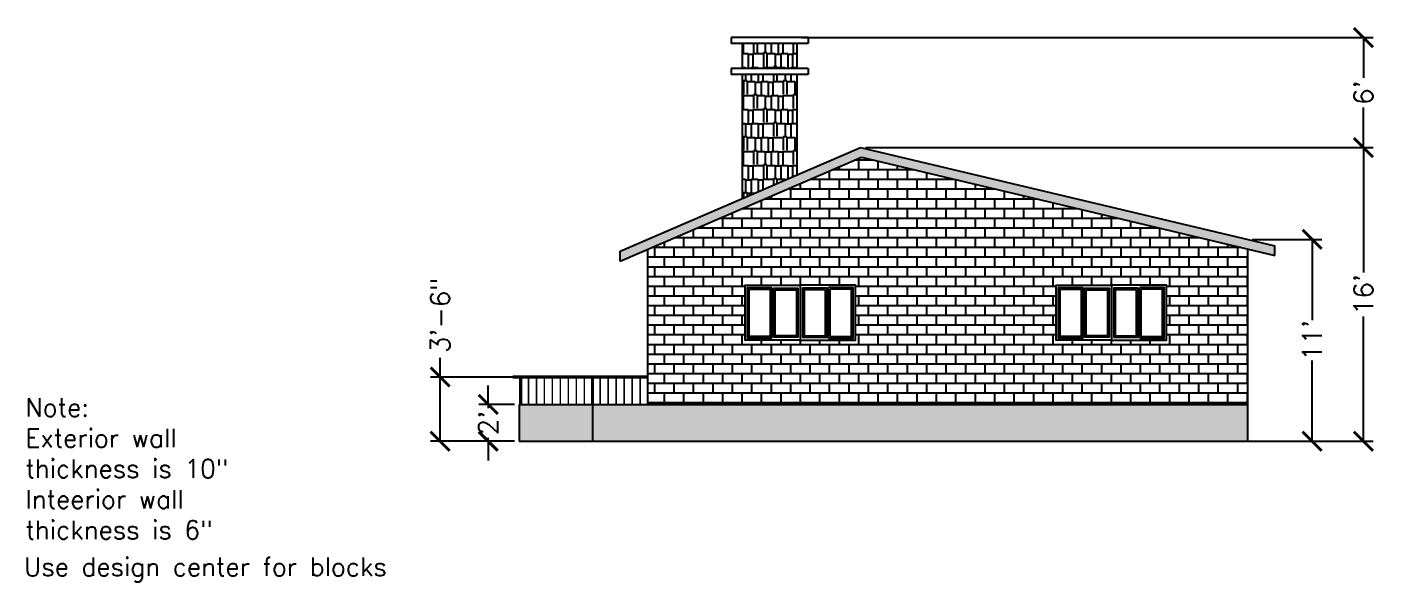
# Model space of a CAD drawing. Header units: inches. Extents: x 190 to 1813, y 39 to 553.
# Drawn here: x 932 to 1813, y 145 to 508 of the extents above; entities that cross this region are included whole.
import ezdxf

# ---------------------------------------------------------------- set-up
doc = ezdxf.new("R2010")
doc.units = ezdxf.units.IN
doc.layers.add('Dim', color=11, linetype='Continuous')
doc.layers.add('Text', color=2, linetype='Continuous')
doc.styles.get("Standard").update_dxf_attribs({"font": 'simplex.shx'})
doc.dimstyles.new('Dim', dxfattribs={"dimscale": 5, "dimtxt": 2.5, "dimasz": 2.5, "dimexe": 1.25, "dimexo": 0.625, "dimtad": 0, "dimlunit": 4, "dimtxsty": 'Standard', "dimblk": 'ARCHTICK', "dimcen": 2.5, "dimadec": 0, "dimazin": 0, "dimtfac": 1, "dimtmove": 0, "dimatfit": 3, "dimfxl": 1, "dimarcsym": 0})

# ---------------------------------------------------------------- blocks, each defined once
blk = doc.blocks.new('Window - Wood Frame 36 x 36 in.')
for p, q in [((1.5, 18.5), (34.5, 18.5)), ((2.5, 19.5), (33.5, 19.5)), ((2, 17.5), (34, 17.5)), ((3, 16.5), (33, 16.5))]:
    blk.add_line(p, q)
blk.add_lwpolyline([(0, 0), (0, 36), (36, 36), (36, 0)], close=True)
for points in [[(1.5, 18.5), (1.5, 34.5), (34.5, 34.5), (34.5, 18.5)], [(2.5, 19.5), (2.5, 33.5), (33.5, 33.5), (33.5, 19.5)], [(34, 17.5), (34, 1.5), (2, 1.5), (2, 17.5)], [(33, 16.5), (33, 2.5), (3, 2.5), (3, 16.5)]]:
    blk.add_lwpolyline(points)
blk = doc.blocks.new('_ArchTick')
at = {"color": 0, "linetype": 'ByBlock', "const_width": 0.15}
blk.add_lwpolyline([(-0.5, -0.5), (0.5, 0.5)], dxfattribs=at)
blk = doc.blocks.new('*D26')
at = {"layer": 'Defpoints', "color": 0, "transparency": 16777216}
for p in [(1476.41, 429.55), (1491.24, 237.55), (1805.09, 237.55)]:
    blk.add_point(p, dxfattribs=at)
at = {"layer": 'Dim', "color": 0, "lineweight": -2, "transparency": 16777216}
for p, q in [((1479.54, 429.55), (1811.34, 429.55)), ((1805.09, 429.55), (1805.09, 347.99)), ((1805.09, 237.55), (1805.09, 319.12)), ((1494.36, 237.55), (1811.34, 237.55))]:
    blk.add_line(p, q, dxfattribs=at)
at = {"layer": 'Dim', "color": 0, "lineweight": -2, "transparency": 16777216, "xscale": 12.5, "yscale": 12.5, "zscale": 12.5}
for p, rotation in [((1805.09, 429.55), 90), ((1805.09, 237.55), 270)]:
    blk.add_blockref('_ArchTick', p, dxfattribs=dict(at, rotation=rotation))
at = {"layer": 'Dim', "color": 0, "transparency": 16777216, "insert": (1805.09, 333.55), "char_height": 12.5, "attachment_point": 5, "rotation": 90}
blk.add_mtext("16'", dxfattribs=at)
blk = doc.blocks.new('*D28')
at = {"layer": 'Defpoints', "color": 0, "transparency": 16777216}
for p in [(1729.24, 369.55), (1771.54, 369.55), (1729.24, 237.55)]:
    blk.add_point(p, dxfattribs=at)
at = {"layer": 'Dim', "color": 0, "lineweight": -2, "transparency": 16777216}
for p, q in [((1732.36, 369.55), (1777.79, 369.55)), ((1771.54, 369.55), (1771.54, 316.8)), ((1771.54, 237.55), (1771.54, 290.31)), ((1732.36, 237.55), (1777.79, 237.55))]:
    blk.add_line(p, q, dxfattribs=at)
at = {"layer": 'Dim', "color": 0, "lineweight": -2, "transparency": 16777216, "xscale": 12.5, "yscale": 12.5, "zscale": 12.5}
for p, rotation in [((1771.54, 369.55), 90), ((1771.54, 237.55), 270)]:
    blk.add_blockref('_ArchTick', p, dxfattribs=dict(at, rotation=rotation))
at = {"layer": 'Dim', "color": 0, "transparency": 16777216, "insert": (1771.54, 303.55), "char_height": 12.5, "attachment_point": 5, "rotation": 90}
blk.add_mtext("11'", dxfattribs=at)
blk = doc.blocks.new('*D29')
at = {"layer": 'Defpoints', "color": 0, "transparency": 16777216}
for p in [(1434.92, 501.55), (1476.41, 429.55), (1805.09, 429.55)]:
    blk.add_point(p, dxfattribs=at)
at = {"layer": 'Dim', "color": 0, "lineweight": -2, "transparency": 16777216}
for p, q in [((1438.04, 501.55), (1811.34, 501.55)), ((1805.09, 501.55), (1805.09, 475.23)), ((1805.09, 429.55), (1805.09, 455.88)), ((1479.54, 429.55), (1811.34, 429.55))]:
    blk.add_line(p, q, dxfattribs=at)
at = {"layer": 'Dim', "color": 0, "lineweight": -2, "transparency": 16777216, "xscale": 12.5, "yscale": 12.5, "zscale": 12.5}
for p, rotation in [((1805.09, 501.55), 90), ((1805.09, 429.55), 270)]:
    blk.add_blockref('_ArchTick', p, dxfattribs=dict(at, rotation=rotation))
at = {"layer": 'Dim', "color": 0, "transparency": 16777216, "insert": (1805.09, 465.55), "char_height": 12.5, "attachment_point": 5, "rotation": 90}
blk.add_mtext("6'", dxfattribs=at)
blk = doc.blocks.new('*D30')
at = {"layer": 'Defpoints', "color": 0, "transparency": 16777216}
for p in [(1233.05, 261.55), (1253.24, 261.55), (1253.24, 237.55)]:
    blk.add_point(p, dxfattribs=at)
at = {"layer": 'Dim', "color": 0, "lineweight": -2, "transparency": 16777216}
for p, q in [((1233.05, 261.55), (1233.05, 274.05)), ((1250.11, 261.55), (1226.8, 261.55)), ((1233.05, 261.55), (1233.05, 259.23)), ((1233.05, 237.55), (1233.05, 239.88)), ((1250.11, 237.55), (1226.8, 237.55)), ((1233.05, 237.55), (1233.05, 225.05))]:
    blk.add_line(p, q, dxfattribs=at)
at = {"layer": 'Dim', "color": 0, "lineweight": -2, "transparency": 16777216, "xscale": 12.5, "yscale": 12.5, "zscale": 12.5}
for p, rotation in [((1233.05, 261.55), 270), ((1233.05, 237.55), 90)]:
    blk.add_blockref('_ArchTick', p, dxfattribs=dict(at, rotation=rotation))
at = {"layer": 'Dim', "color": 0, "transparency": 16777216, "insert": (1233.05, 249.55), "char_height": 12.5, "attachment_point": 5, "rotation": 90}
blk.add_mtext("2'", dxfattribs=at)
blk = doc.blocks.new('*D31')
at = {"layer": 'Defpoints', "color": 0, "transparency": 16777216}
for p in [(1201.63, 279.55), (1254.24, 279.55), (1253.24, 237.55)]:
    blk.add_point(p, dxfattribs=at)
at = {"layer": 'Dim', "color": 0, "lineweight": -2, "transparency": 16777216}
for p, q in [((1201.63, 279.55), (1201.63, 292.05)), ((1251.11, 279.55), (1195.38, 279.55)), ((1201.63, 237.55), (1201.63, 279.55)), ((1250.11, 237.55), (1195.38, 237.55))]:
    blk.add_line(p, q, dxfattribs=at)
at = {"layer": 'Dim', "color": 0, "lineweight": -2, "transparency": 16777216, "xscale": 12.5, "yscale": 12.5, "zscale": 12.5}
for p, rotation in [((1201.63, 279.55), 90), ((1201.63, 237.55), 270)]:
    blk.add_blockref('_ArchTick', p, dxfattribs=dict(at, rotation=rotation))
at = {"layer": 'Dim', "color": 0, "transparency": 16777216, "insert": (1201.63, 319.88), "char_height": 12.5, "attachment_point": 5, "rotation": 90}
blk.add_mtext('3\'-6"', dxfattribs=at)

msp = doc.modelspace()

# ---------------------------------------------------------------- hatches: boundary and pattern name
at = {"transparency": 33554585}
h = msp.add_hatch(dxfattribs=at)
h.set_pattern_fill('AR-RSHKE', color=256, scale=0.03, angle=180)
h.set_pattern_definition([(180, (1836.969, -816.699), (-19.431, -9.144), [4.572, -3.81, 5.334, -2.286, 6.858, -3.048]), (180, (1832.397, -817.08), (-19.431, -9.144), [3.81, -14.478, 3.048, -4.572]), (180, (1823.253, -816.128), (-19.431, -9.144), [2.286, -23.622]), (270, (1836.969, -816.699), (6.477, -9.144), [8.763, -27.813]), (270, (1832.397, -816.699), (6.477, -9.144), [8.5725, -28.0035]), (270, (1828.587, -816.699), (6.477, -9.144), [8.001, -28.575]), (270, (1823.253, -816.128), (6.477, -9.144), [8.763, -27.813]), (270, (1820.967, -816.128), (6.477, -9.144), [8.763, -27.813]), (270, (1814.109, -816.699), (6.477, -9.144), [8.382, -28.194])])
h.paths.add_polyline_path([(1434.915, 477.406), (1398.915, 477.406), (1398.915, 396.145), (1434.915, 411.665)])
h.paths.add_polyline_path([(1434.915, 481.406), (1434.915, 497.555), (1398.915, 497.555), (1398.915, 481.406)])
at = {"transparency": 33554592}
h = msp.add_hatch(color=256, dxfattribs=at)
h.dxf.hatch_style = 1
h.paths.add_polyline_path([(1476.961, 423.258), (1747.239, 359.117), (1747.239, 365.283), (1476.412, 429.555), (1319.239, 361.795), (1319.239, 355.261)])
at = {"transparency": 33554687}
h = msp.add_hatch(dxfattribs=at)
h.set_pattern_fill('BRICK', color=256, angle=180)
h.set_pattern_definition([(180, (1836.969, -816.699), (-8e-16, -6.35), []), (270, (1836.969, -816.699), (12.7, -2e-15), [6.35, -6.35]), (270, (1830.619, -816.699), (12.7, -2e-15), [-6.35, 6.35])])
h.paths.add_polyline_path([(1337.239, 363.021), (1337.239, 261.555), (1729.239, 261.555), (1729.239, 363.388), (1476.961, 423.258)])
h.paths.add_polyline_path([(1473.001, 339.555), (1473.001, 303.555), (1437.001, 303.555), (1401.001, 303.555), (1401.001, 339.555), (1437.001, 339.555)], flags=16)
h.paths.add_polyline_path([(1473.001, 339.555), (1473.001, 303.555), (1437.001, 303.555), (1437.001, 339.555)], flags=0)
h.paths.add_polyline_path([(1471.501, 338.055), (1471.501, 305.055), (1454.501, 305.055), (1454.501, 305.555), (1438.501, 305.555), (1438.501, 337.555), (1455.501, 337.555), (1455.501, 338.055)], flags=0)
h.paths.add_polyline_path([(1470.501, 337.055), (1470.501, 306.055), (1456.501, 306.055), (1456.501, 337.055)], flags=0)
h.paths.add_polyline_path([(1437.001, 339.555), (1437.001, 303.555), (1401.001, 303.555), (1401.001, 339.555)], flags=0)
h.paths.add_polyline_path([(1435.501, 337.555), (1435.501, 305.555), (1418.501, 305.555), (1418.501, 305.055), (1402.501, 305.055), (1402.501, 338.055), (1419.501, 338.055), (1419.501, 337.555)], flags=0)
h.paths.add_polyline_path([(1434.501, 336.555), (1434.501, 306.555), (1420.501, 306.555), (1420.501, 336.555)], flags=0)
h.paths.add_polyline_path([(1604.349, 339.555), (1640.349, 339.555), (1676.349, 339.555), (1676.349, 303.555), (1640.349, 303.555), (1604.349, 303.555)], flags=16)
h.paths.add_polyline_path([(1604.349, 339.555), (1640.349, 339.555), (1640.349, 303.555), (1604.349, 303.555)], flags=0)
h.paths.add_polyline_path([(1605.849, 338.055), (1622.849, 338.055), (1622.849, 337.555), (1638.849, 337.555), (1638.849, 305.555), (1621.849, 305.555), (1621.849, 305.055), (1605.849, 305.055)], flags=0)
h.paths.add_polyline_path([(1606.849, 337.055), (1620.849, 337.055), (1620.849, 306.055), (1606.849, 306.055)], flags=0)
h.paths.add_polyline_path([(1640.349, 339.555), (1676.349, 339.555), (1676.349, 303.555), (1640.349, 303.555)], flags=0)
h.paths.add_polyline_path([(1641.849, 337.555), (1658.849, 337.555), (1658.849, 338.055), (1674.849, 338.055), (1674.849, 305.055), (1657.849, 305.055), (1657.849, 305.555), (1641.849, 305.555)], flags=0)
h.paths.add_polyline_path([(1642.849, 336.555), (1656.849, 336.555), (1656.849, 306.555), (1642.849, 306.555)], flags=0)
at = {"transparency": 33554523}
h = msp.add_hatch(color=256, dxfattribs=at)
h.dxf.hatch_style = 1
h.paths.add_polyline_path([(1301.239, 237.555), (1301.239, 261.555), (1253.239, 261.555), (1253.239, 237.555)])
h = msp.add_hatch(color=256)
h.dxf.hatch_style = 1
h.paths.add_polyline_path([(1729.239, 237.555), (1729.239, 261.555), (1301.239, 261.555), (1301.239, 237.555)])

# ---------------------------------------------------------------- linework, layer by layer
for p, q in [((1442.098, 501.555), (1391.732, 501.555)), ((1391.732, 501.555), (1391.732, 497.555)), ((1442.098, 497.555), (1391.732, 497.555)), ((1398.915, 497.555), (1398.915, 481.406)), ((1434.915, 481.406), (1434.915, 497.555)), ((1442.098, 501.555), (1442.098, 497.555)), ((1442.098, 481.406), (1391.732, 481.406)), ((1391.732, 481.406), (1391.732, 477.406)), ((1442.098, 477.406), (1391.732, 477.406)), ((1398.915, 477.406), (1398.915, 396.145)), ((1434.915, 411.665), (1434.915, 477.406)), ((1442.098, 481.406), (1442.098, 477.406)), ((1319.239, 361.795), (1476.412, 429.555)), ((1319.239, 355.261), (1476.961, 423.258)), ((1476.412, 429.555), (1747.239, 365.283)), ((1476.961, 423.258), (1747.239, 359.117)), ((1319.239, 355.261), (1319.239, 361.795)), ((1337.239, 363.021), (1337.239, 261.555)), ((1729.239, 363.388), (1729.239, 237.555)), ((1747.239, 359.117), (1747.239, 365.283)), ((1253.239, 261.555), (1729.239, 261.555)), ((1253.239, 261.555), (1253.239, 237.555)), ((1301.239, 261.555), (1301.239, 237.555)), ((1253.239, 237.555), (1729.239, 237.555))]:
    msp.add_line(p, q)
at = {"transparency": 33554534}
for points, const_width in [([(1248.979, 279.555), (1301.239, 279.555)], 2), ([(1254.239, 261.555), (1254.239, 279.555)], 2), ([(1259.305, 261.555), (1259.305, 279.555)], 1), ([(1264.529, 261.555), (1264.529, 279.555)], 1), ([(1269.753, 261.555), (1269.753, 279.555)], 1), ([(1274.977, 261.555), (1274.977, 279.555)], 1), ([(1280.2, 261.555), (1280.2, 279.555)], 1), ([(1285.424, 261.555), (1285.424, 279.555)], 1), ([(1290.648, 261.555), (1290.648, 279.555)], 1), ([(1295.871, 261.555), (1295.871, 279.555)], 1)]:
    msp.add_lwpolyline(points, dxfattribs=dict(at, const_width=const_width))
for points, const_width in [([(1301.239, 261.555), (1301.239, 279.555)], 2), ([(1301.239, 279.555), (1337.239, 279.555)], 2), ([(1306.181, 261.555), (1306.181, 279.555)], 1), ([(1311.405, 261.555), (1311.405, 279.555)], 1), ([(1316.629, 261.555), (1316.629, 279.555)], 1), ([(1321.853, 261.555), (1321.853, 279.555)], 1), ([(1327.076, 261.555), (1327.076, 279.555)], 1), ([(1332.3, 261.555), (1332.3, 279.555)], 1)]:
    msp.add_lwpolyline(points, dxfattribs=dict(const_width=const_width))

# ---------------------------------------------------------------- block references
at = {"rotation": 90}
for p in [(1437.001, 303.555), (1640.349, 303.555)]:
    msp.add_blockref('Window - Wood Frame 36 x 36 in.', p, dxfattribs=at)
at = {"xscale": -1, "rotation": 270}
for p in [(1437.001, 303.555), (1640.349, 303.555)]:
    msp.add_blockref('Window - Wood Frame 36 x 36 in.', p, dxfattribs=at)

# ---------------------------------------------------------------- texts
at = {"layer": 'Text', "char_height": 12, "attachment_point": 1}
for s, width, insert in [('Note:\\PExterior wall thickness is 10"\\PInteerior wall thickness is 6"', 168.27751, (930.543, 265.618)), ('Use design center for blocks', 322.09262, (929.635, 161.47))]:
    msp.add_mtext_dynamic_manual_height_columns(s, width=width, gutter_width=12.5, heights=[0], dxfattribs=dict(at, insert=insert))

# ---------------------------------------------------------------- dimensions: what is measured, and where the dimension line sits
at = {"layer": 'Dim'}
for base, p1, p2, picture, middle in [((1805.094, 429.555), (1434.915, 501.555), (1476.412, 429.555), '*D29', (1805.094, 465.555)), ((1805.094, 237.555), (1476.412, 429.555), (1491.239, 237.555), '*D26', (1805.094, 333.555)), ((1771.541, 369.555), (1729.239, 237.555), (1729.239, 369.555), '*D28', (1771.541, 303.555)), ((1201.629, 279.555), (1253.239, 237.555), (1254.239, 279.555), '*D31', (1201.629, 319.882)), ((1233.047, 261.555), (1253.239, 237.555), (1253.239, 261.555), '*D30', (1233.047, 249.555))]:
    dim = msp.add_linear_dim(base=base, p1=p1, p2=p2, angle=90, dimstyle='Dim', dxfattribs=at)
    dim.commit()
    dim.dimension.update_dxf_attribs({"geometry": picture, "text_midpoint": middle})

doc.saveas('drawing.dxf')
